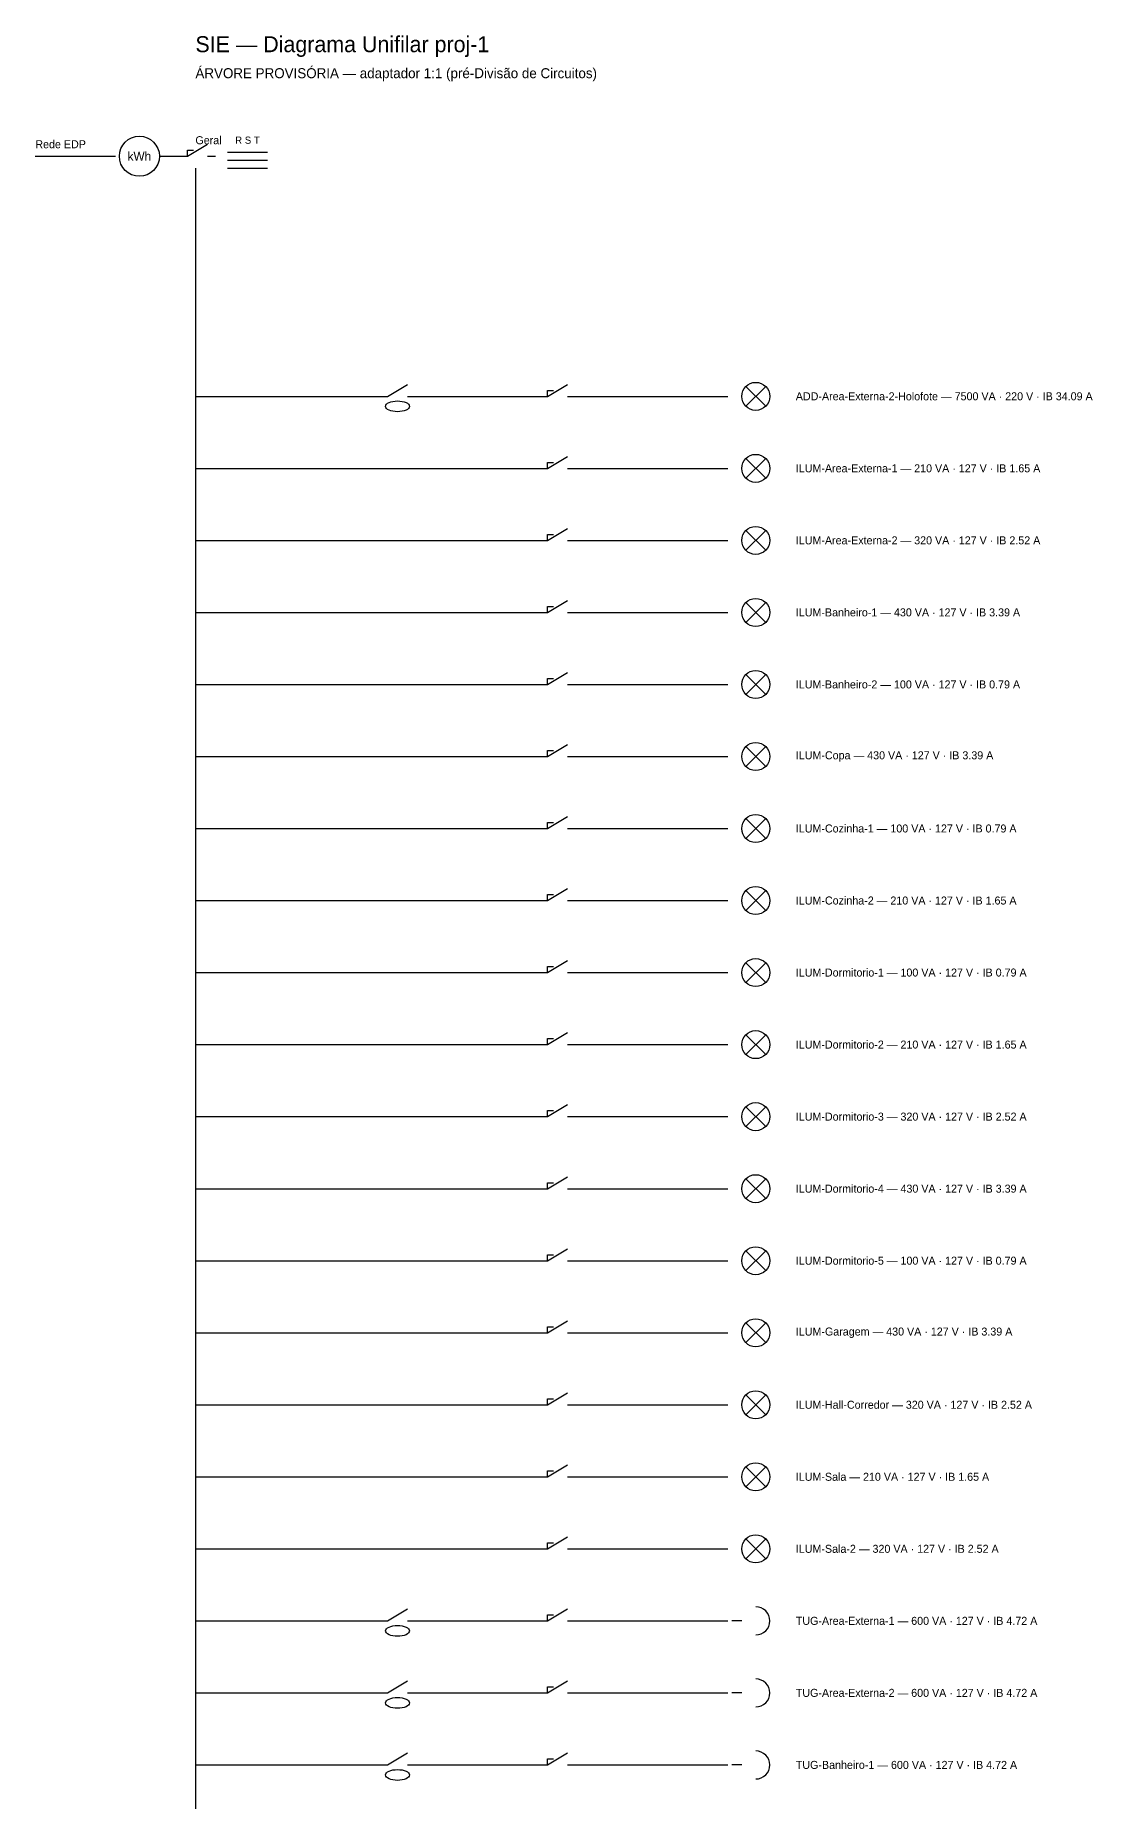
# Model space of a CAD drawing. Header units: metres. Extents: x 0 to 309, y -839 to 30.
# Drawn here: x 0 to 264.2, y -411.2 to 30.2 of the extents above; entities that cross this region are included whole.
import ezdxf

# ---------------------------------------------------------------- set-up
doc = ezdxf.new("R2010")
doc.units = ezdxf.units.M
for name, color, linetype in [('SIE_ANOTACOES', 2, 'Continuous'), ('SIE_CARGAS', 7, 'Continuous'), ('SIE_CONDUTORES', 8, 'Continuous'), ('SIE_DR', 6, 'Continuous'), ('SIE_MEDICAO', 3, 'Continuous'), ('SIE_PENDENCIAS', 1, 'Continuous'), ('SIE_PROTECAO', 1, 'Continuous'), ('SIE_RAMAL', 5, 'Continuous')]:
    doc.layers.add(name, color=color, linetype=linetype)

# ---------------------------------------------------------------- blocks, each defined once
blk = doc.blocks.new('BLK_MEDIDOR')
blk.add_circle((0, 0), 5)
at = {"insert": (0, 0), "char_height": 2.2, "attachment_point": 5}
blk.add_mtext('kWh', dxfattribs=at)
blk = doc.blocks.new('BLK_DISJUNTOR')
for points in [[(-5, 0), (-2, 0)], [(-2, 0), (3, 3)], [(-2, 0), (-2, 1.5), (-0.5, 1.5)], [(3, 0), (5, 0)]]:
    blk.add_lwpolyline(points)
blk = doc.blocks.new('BLK_BARR')
for points in [[(0, 2), (10, 2)], [(0, 0), (10, 0)], [(0, -2), (10, -2)]]:
    blk.add_lwpolyline(points)
at = {"insert": (5, 5), "char_height": 1.8, "attachment_point": 5}
blk.add_mtext('R S T', dxfattribs=at)
blk = doc.blocks.new('BLK_DR')
for points in [[(-5, 0), (-2, 0)], [(-2, 0), (3, 3)], [(3, 0), (5, 0)]]:
    blk.add_lwpolyline(points)
blk.add_ellipse((0.5, -2.5), major_axis=(3, 0), ratio=0.45)
blk = doc.blocks.new('BLK_ILU')
for points in [[(-2.47485, -2.47485), (2.47485, 2.47485)], [(-2.47485, 2.47485), (2.47485, -2.47485)]]:
    blk.add_lwpolyline(points)
blk.add_circle((0, 0), 3.5)
blk = doc.blocks.new('BLK_TUG')
blk.add_lwpolyline([(-3.5, 0), (-6, 0)])
blk.add_arc((0, 0), 3.5, 270, 90)

msp = doc.modelspace()

# ---------------------------------------------------------------- linework, layer by layer
at = {"layer": 'SIE_CONDUTORES'}
for points in [[(31, 0), (35, 0)], [(40, -3), (40, -834)], [(40, -60), (85, -60)], [(95, -60), (125, -60)], [(135, -60), (173, -60)], [(40, -78), (125, -78)], [(135, -78), (173, -78)], [(40, -96), (125, -96)], [(135, -96), (173, -96)], [(40, -114), (125, -114)], [(135, -114), (173, -114)], [(40, -132), (125, -132)], [(135, -132), (173, -132)], [(40, -150), (125, -150)], [(135, -150), (173, -150)], [(40, -168), (125, -168)], [(135, -168), (173, -168)], [(40, -186), (125, -186)], [(135, -186), (173, -186)], [(40, -204), (125, -204)], [(135, -204), (173, -204)], [(40, -222), (125, -222)], [(135, -222), (173, -222)], [(40, -240), (125, -240)], [(135, -240), (173, -240)], [(40, -258), (125, -258)], [(135, -258), (173, -258)], [(40, -276), (125, -276)], [(135, -276), (173, -276)], [(40, -294), (125, -294)], [(135, -294), (173, -294)], [(40, -312), (125, -312)], [(135, -312), (173, -312)], [(40, -330), (125, -330)], [(135, -330), (173, -330)], [(40, -348), (125, -348)], [(135, -348), (173, -348)], [(40, -366), (85, -366)], [(95, -366), (125, -366)], [(135, -366), (173, -366)], [(40, -384), (85, -384)], [(95, -384), (125, -384)], [(135, -384), (173, -384)], [(40, -402), (85, -402)], [(95, -402), (125, -402)], [(135, -402), (173, -402)]]:
    msp.add_lwpolyline(points, dxfattribs=at)
at = {"layer": 'SIE_RAMAL'}
msp.add_lwpolyline([(0, 0), (20, 0)], dxfattribs=at)

# ---------------------------------------------------------------- block references
at = {"layer": 'SIE_CARGAS'}
for name, p in [('BLK_ILU', (180, -60)), ('BLK_ILU', (180, -78)), ('BLK_ILU', (180, -96)), ('BLK_ILU', (180, -114)), ('BLK_ILU', (180, -132)), ('BLK_ILU', (180, -150)), ('BLK_ILU', (180, -168)), ('BLK_ILU', (180, -186)), ('BLK_ILU', (180, -204)), ('BLK_ILU', (180, -222)), ('BLK_ILU', (180, -240)), ('BLK_ILU', (180, -258)), ('BLK_ILU', (180, -276)), ('BLK_ILU', (180, -294)), ('BLK_ILU', (180, -312)), ('BLK_ILU', (180, -330)), ('BLK_ILU', (180, -348)), ('BLK_TUG', (180, -366)), ('BLK_TUG', (180, -384)), ('BLK_TUG', (180, -402))]:
    msp.add_blockref(name, p, dxfattribs=at)
at = {"layer": 'SIE_DR'}
for p in [(90, -60), (90, -366), (90, -384), (90, -402)]:
    msp.add_blockref('BLK_DR', p, dxfattribs=at)
at = {"layer": 'SIE_MEDICAO'}
msp.add_blockref('BLK_MEDIDOR', (26, 0), dxfattribs=at)
at = {"layer": 'SIE_PROTECAO'}
for p in [(40, 0), (130, -60), (130, -78), (130, -96), (130, -114), (130, -132), (130, -150), (130, -168), (130, -186), (130, -204), (130, -222), (130, -240), (130, -258), (130, -276), (130, -294), (130, -312), (130, -330), (130, -348), (130, -366), (130, -384), (130, -402)]:
    msp.add_blockref('BLK_DISJUNTOR', p, dxfattribs=at)
at = {"layer": 'SIE_RAMAL'}
msp.add_blockref('BLK_BARR', (48, -1), dxfattribs=at)

# ---------------------------------------------------------------- texts
at = {"layer": 'SIE_ANOTACOES'}
for s, insert, char_height, attachment_point in [('SIE — Diagrama Unifilar proj-1', (40, 30), 4, 1), ('Geral', (40, 5), 2, 1), ('Rede EDP', (0, 4), 2, 1), ('ADD-Area-Externa-2-Holofote — 7500 VA · 220 V · IB 34.09 A', (190, -60), 2, 4), ('ILUM-Area-Externa-1 — 210 VA · 127 V · IB 1.65 A', (190, -78), 2, 4), ('ILUM-Area-Externa-2 — 320 VA · 127 V · IB 2.52 A', (190, -96), 2, 4), ('ILUM-Banheiro-1 — 430 VA · 127 V · IB 3.39 A', (190, -114), 2, 4), ('ILUM-Banheiro-2 — 100 VA · 127 V · IB 0.79 A', (190, -132), 2, 4), ('ILUM-Copa — 430 VA · 127 V · IB 3.39 A', (190, -150), 2, 4), ('ILUM-Cozinha-1 — 100 VA · 127 V · IB 0.79 A', (190, -168), 2, 4), ('ILUM-Cozinha-2 — 210 VA · 127 V · IB 1.65 A', (190, -186), 2, 4), ('ILUM-Dormitorio-1 — 100 VA · 127 V · IB 0.79 A', (190, -204), 2, 4), ('ILUM-Dormitorio-2 — 210 VA · 127 V · IB 1.65 A', (190, -222), 2, 4), ('ILUM-Dormitorio-3 — 320 VA · 127 V · IB 2.52 A', (190, -240), 2, 4), ('ILUM-Dormitorio-4 — 430 VA · 127 V · IB 3.39 A', (190, -258), 2, 4), ('ILUM-Dormitorio-5 — 100 VA · 127 V · IB 0.79 A', (190, -276), 2, 4), ('ILUM-Garagem — 430 VA · 127 V · IB 3.39 A', (190, -294), 2, 4), ('ILUM-Hall-Corredor — 320 VA · 127 V · IB 2.52 A', (190, -312), 2, 4), ('ILUM-Sala — 210 VA · 127 V · IB 1.65 A', (190, -330), 2, 4), ('ILUM-Sala-2 — 320 VA · 127 V · IB 2.52 A', (190, -348), 2, 4), ('TUG-Area-Externa-1 — 600 VA · 127 V · IB 4.72 A', (190, -366), 2, 4), ('TUG-Area-Externa-2 — 600 VA · 127 V · IB 4.72 A', (190, -384), 2, 4), ('TUG-Banheiro-1 — 600 VA · 127 V · IB 4.72 A', (190, -402), 2, 4)]:
    msp.add_mtext(s, dxfattribs=dict(at, insert=insert, char_height=char_height, attachment_point=attachment_point))
at = {"layer": 'SIE_PENDENCIAS', "insert": (40, 22), "char_height": 2.5, "attachment_point": 1}
msp.add_mtext('ÁRVORE PROVISÓRIA — adaptador 1:1 (pré-Divisão de Circuitos)', dxfattribs=at)

doc.saveas('drawing.dxf')
